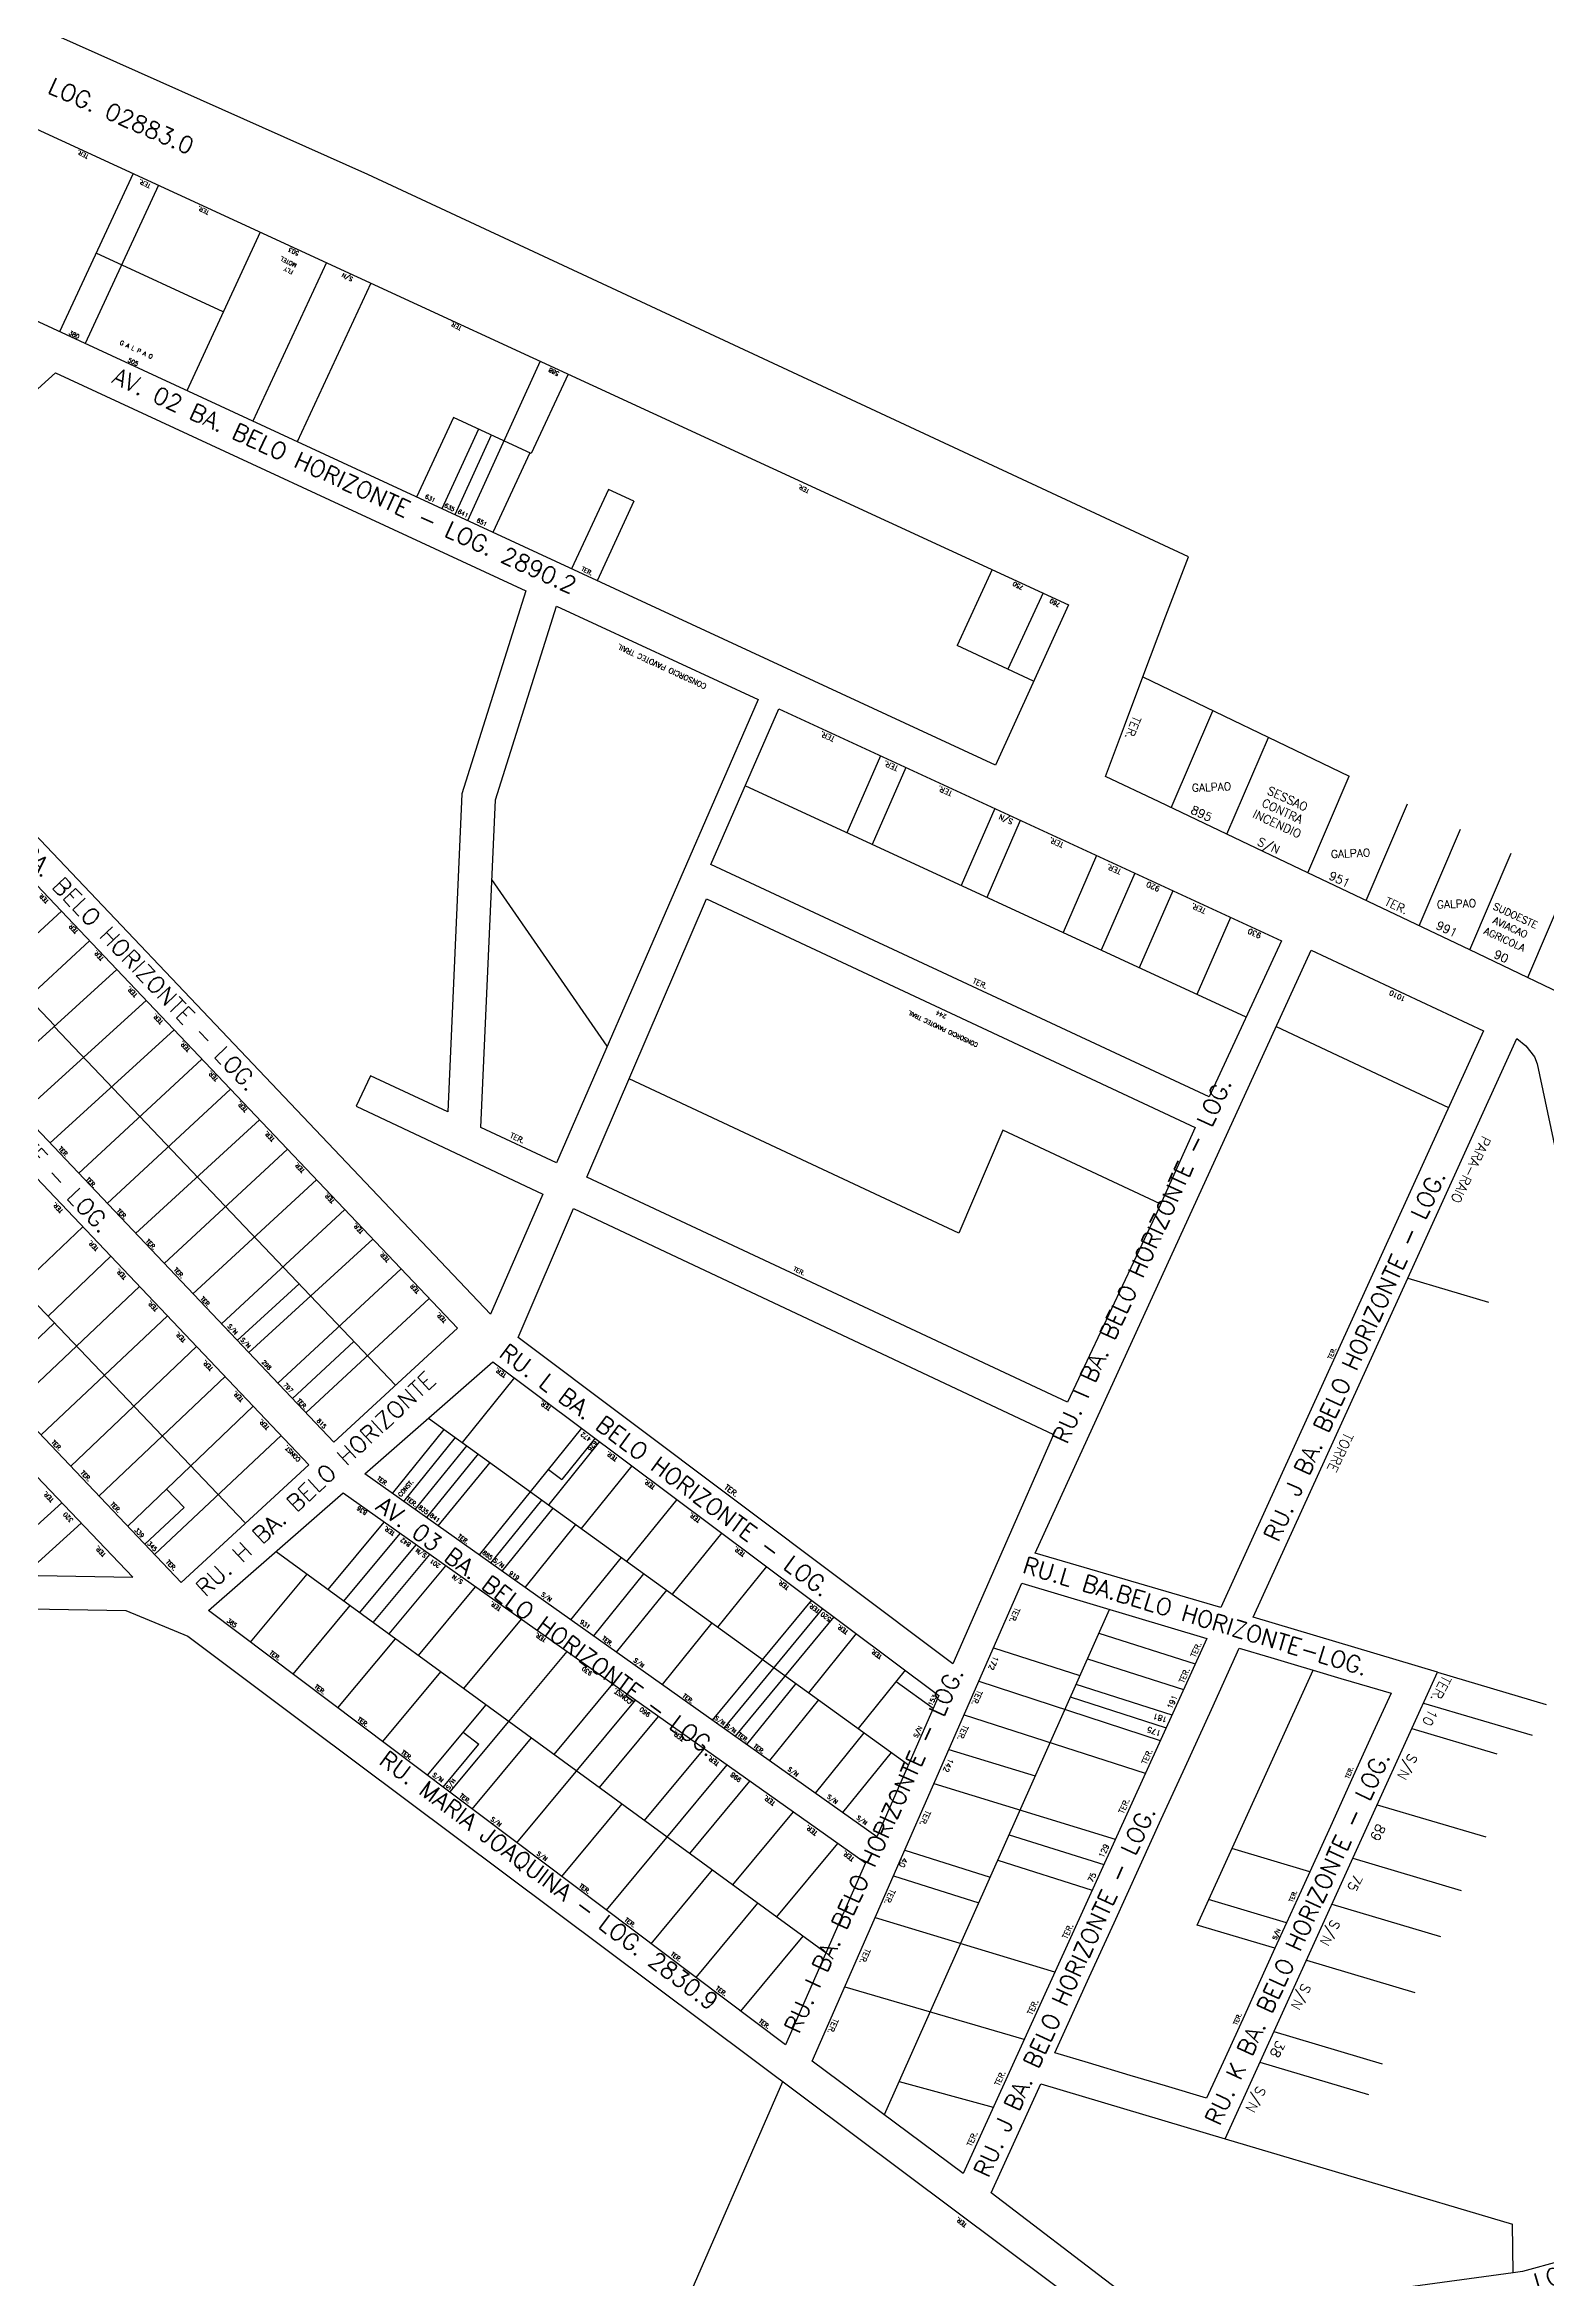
# Model space of a CAD drawing. Extents: x 714896 to 749292, y 8417558 to 8447149.
# Drawn here: x 742318 to 742855, y 8427693 to 8428491 of the extents above; entities that cross this region are included whole.
import ezdxf

# ---------------------------------------------------------------- set-up
doc = ezdxf.new("R2010")
doc.units = 0
doc.header["$MEASUREMENT"] = 0
for name, color, linetype in [('LOTE', 7, 'CONTINUOUS'), ('NUM-PORTA', 7, 'CONTINUOUS'), ('QUADRA', 6, 'CONTINUOUS'), ('TEXTO', 7, 'CONTINUOUS'), ('TEXTODERUA', 3, 'CONTINUOUS')]:
    doc.layers.add(name, color=color, linetype=linetype)
doc.styles.add('ROMANS', font='ROMANS.SHX', dxfattribs={"height": 1.5})

msp = doc.modelspace()

# ---------------------------------------------------------------- linework, layer by layer
at = {"layer": 'LOTE', "color": 7}
for p, q in [((742203.14, 8428266.07), (742322.12, 8428140.66)), ((742324.5, 8428181.58), (742280.31, 8428140.97)), ((742334.52, 8428171.03), (742290.48, 8428130.27)), ((742344.26, 8428160.78), (742299.84, 8428120.42)), ((742354.75, 8428149.73), (742310.31, 8428109.4)), ((742364.68, 8428139.28), (742320.37, 8428098.8)), ((742321.91, 8428140.47), (742443.75, 8428012.48)), ((742374.59, 8428128.84), (742330.58, 8428088.05)), ((742644.8, 8428066.67, -1.89), (742527.14, 8428121.76, -1.89)), ((742384.8, 8428118.1), (742340.78, 8428077.32)), ((742395.14, 8428107.21), (742350.97, 8428066.6)), ((742660.58, 8428103.41, -1.89), (742644.8, 8428066.67, -1.89)), ((742716.73, 8428077.12, -1.89), (742660.58, 8428103.41, -1.89)), ((742405.19, 8428096.63), (742361.19, 8428055.83)), ((742269.17, 8428090, 551.3), (742389.99, 8427963.39, 530.21)), ((742415.53, 8428085.74), (742371.38, 8428045.1)), ((742425.6, 8428075.15), (742381.58, 8428034.37)), ((742332.15, 8428068.98, 530.23), (742309.63, 8428047.6, 540.72)), ((742435.66, 8428064.56), (742391.35, 8428024.08)), ((742342.12, 8428058.49, 530.23), (742319.69, 8428037.06, 540.71)), ((742352.36, 8428047.7, 530.23), (742307.41, 8428005.05, 551.16)), ((742409.34, 8428048.63), (742387.22, 8428028.43)), ((742445.71, 8428053.97), (742401.7, 8428013.19)), ((742805.11, 8428050.64), (742833.87, 8428042.09)), ((742455.77, 8428043.39), (742411.75, 8428002.6)), ((742321.9, 8428034.61, -10.42), (742299.53, 8428013.34)), ((742362.34, 8428037.2, 530.23), (742317.23, 8427994.71, 551.16)), ((742372.7, 8428026.3, 530.23), (742327.87, 8427983.51, 551.16)), ((742428.92, 8428028.06), (742406.93, 8428007.68)), ((742382.96, 8428015.49, 530.23), (742337.95, 8427972.9, 551.16)), ((742486.26, 8428015.17), (742467.49, 8427991.98)), ((742496.11, 8428007.63), (742496.15, 8428007.68)), ((742392.93, 8428005, 530.23), (742348.18, 8427962.13, 551.16)), ((742455.47, 8428000.66), (742626.85, 8427876.93)), ((742402.89, 8427994.51, 530.23), (742357.75, 8427952.06, 551.16)), ((742461, 8427996.66), (742442.53, 8427973.84)), ((742465.08, 8427993.77), (742446.61, 8427970.95)), ((742469.16, 8427990.89), (742450.69, 8427968.06)), ((742510.18, 8427997.06), (742491.84, 8427974.4)), ((742516.61, 8427992.31), (742498.42, 8427969.82)), ((742515.02, 8427993.51), (742503.11, 8427978.8)), ((742473.24, 8427988), (742454.77, 8427965.17)), ((742477.39, 8427984.84), (742458.86, 8427962.28)), ((742528.14, 8427983.67), (742510.02, 8427961.27)), ((742361.99, 8427975.36, 533.58), (742368.25, 8427968.8, 544.69)), ((742324.65, 8427970.42), (742301.58, 8427949.59)), ((742368.25, 8427968.8, 544.69), (742354.3, 8427955.69, 551.16)), ((742491.84, 8427974.4), (742473.59, 8427951.84)), ((742495.87, 8427971.44), (742477.67, 8427948.95)), ((742499.95, 8427968.55), (742481.75, 8427946.07)), ((742544.16, 8427971.7), (742526.25, 8427949.56)), ((742331.55, 8427963.19), (742311, 8427944.63)), ((742419.68, 8427939.51), (742439.69, 8427963.6)), ((742425.33, 8427935.39), (742445.4, 8427959.55)), ((742508.05, 8427962.7), (742489.92, 8427940.29)), ((742560.18, 8427959.72), (742542.48, 8427937.84)), ((742401.08, 8427953.07), (742597.43, 8427809.89)), ((742430.98, 8427931.27), (742451.12, 8427955.51)), ((742435.82, 8427927.74), (742456.01, 8427952.04)), ((742524.26, 8427951), (742506.24, 8427928.73)), ((742392.02, 8427920.7), (742412.19, 8427944.97)), ((742441.53, 8427923.7), (742461.73, 8427947.99)), ((742532.3, 8427945.08), (742514.4, 8427922.95)), ((742576.19, 8427947.74), (742558.71, 8427926.13)), ((742451.96, 8427915.97), (742472.33, 8427940.48)), ((742540.46, 8427939.3), (742522.56, 8427917.17)), ((742592.21, 8427935.76), (742556.84, 8427892.9)), ((742407.21, 8427909.27), (742427.56, 8427933.77)), ((742468.11, 8427904.2), (742488.66, 8427928.92)), ((742556.67, 8427927.6), (742538.88, 8427905.61)), ((742596.21, 8427932.76), (742560.92, 8427890.01)), ((742600.21, 8427929.77), (742565, 8427887.12)), ((742618.32, 8427752.17, 523.91), (742698.58, 8427932.37, 536.82)), ((742423.19, 8427897.25), (742443.73, 8427921.97)), ((742608.22, 8427923.78), (742591.16, 8427902.69)), ((742694.83, 8427923.94, -17.07), (742729.19, 8427912.94)), ((742484.25, 8427892.42), (742504.98, 8427917.37)), ((742657.2, 8427918.66, 506.21), (742688.07, 8427908.77, 521.55)), ((742690.76, 8427914.82, -17.03), (742725.04, 8427903.84)), ((742439.17, 8427885.22), (742459.91, 8427910.18)), ((742500.4, 8427880.65), (742521.3, 8427905.81)), ((742586.65, 8427905.95), (742569.08, 8427884.23)), ((742625.73, 8427910.69), (742608.9, 8427889.89)), ((742622.48, 8427906.69), (742635.72, 8427897.13)), ((742651.98, 8427906.78, 506.3), (742716.75, 8427885.64)), ((742686.62, 8427905.72, -17.03), (742720.9, 8427894.74)), ((742455.15, 8427873.2), (742476.08, 8427898.38)), ((742487.11, 8427849.15), (742529.46, 8427900.03)), ((742594.76, 8427900.1), (742577.24, 8427878.45)), ((742684.54, 8427901.17, -17.03), (742718.82, 8427890.19)), ((742463.14, 8427867.19), (742484.25, 8427892.42)), ((742467.92, 8427888.57), (742473.53, 8427884.37)), ((742516.54, 8427868.88), (742537.62, 8427894.25)), ((742610.96, 8427888.4), (742593.56, 8427866.89)), ((742646.7, 8427894.75, 506.39), (742711.4, 8427874.02, 538.53)), ((742460.74, 8427868.99), (742473.53, 8427884.37)), ((742471.13, 8427861.17), (742492.25, 8427886.59)), ((742532.68, 8427857.11), (742553.95, 8427882.69)), ((742620.69, 8427881.38), (742603.35, 8427859.96)), ((742641.3, 8427882.44, 506.56), (742672.12, 8427873, 521.79)), ((742519.07, 8427825.1), (742562.11, 8427876.91)), ((742548.83, 8427845.33), (742570.27, 8427871.13)), ((742635.95, 8427870.26, 506.56), (742700.63, 8427850.45, 538.53)), ((742503.09, 8427837.12), (742524.6, 8427863)), ((742564.16, 8427834.15), (742585.77, 8427860.15)), ((742579.92, 8427822.66), (742601.7, 8427848.88)), ((742662.79, 8427852.02, 521.77), (742696.55, 8427841.32, 538.53)), ((742535.06, 8427813.07), (742556.95, 8427839.41)), ((742625.53, 8427846.52, 506.73), (742656.04, 8427836.86, 521.88)), ((742658.73, 8427842.89, 521.81), (742692.41, 8427832.22, 538.53)), ((742621.52, 8427837.38, 506.8), (742651.97, 8427827.73, 521.92)), ((742551.04, 8427801.05), (742573.12, 8427827.62)), ((742567.02, 8427789.02), (742589.29, 8427815.83)), ((742614.97, 8427822.47, 506.91), (742678.99, 8427803.09, 538.51)), ((742604.12, 8427797.76, 507.09), (742668.02, 8427779.09, 538.49)), ((742623.57, 8427763.97, 523.98), (742657.13, 8427754.81, 538.52)), ((742842.73, 8427695.63, 548.13), (742842.48, 8427713, 527.07))]:
    msp.add_line(p, q, dxfattribs=at)
for points in [[(742350.07, 8428444.91), (742323.83, 8428388.4)], [(742359.15, 8428440.72), (742332.91, 8428384.2)], [(742395.48, 8428423.98), (742369.21, 8428367.39)], [(742419.09, 8428413.1), (742392.8, 8428356.46)], [(742434.91, 8428405.81), (742408.6, 8428349.14)], [(742495.38, 8428377.93), (742469.4, 8428320.99)], [(742505.37, 8428373.33), (742492.19, 8428344.93)], [(742464.43, 8428357.78), (742451.25, 8428329.4)], [(742473.32, 8428353.67), (742460.33, 8428325.19)], [(742477.86, 8428351.57), (742464.86, 8428323.09)], [(742491.66, 8428345.18), (742478.47, 8428316.79)], [(742519.79, 8428332.16), (742506.61, 8428303.76)], [(742528.86, 8428327.96), (742515.68, 8428299.56)], [(742656.75, 8428303.56), (742644.19, 8428276.5)], [(742674.92, 8428295.19), (742662.31, 8428268.03)], [(742671.55, 8428263.71), (742644.19, 8428276.5)], [(742352.05, 8427237.27), (742582, 8427763.93)]]:
    msp.add_lwpolyline(points, dxfattribs=at)
at = {"layer": 'LOTE', "color": 7, "flags": 128}
for points in [[(742382.26, 8428395.51), (742336.89, 8428416.52)], [(742492.19, 8428344.93), (742464.43, 8428357.78)], [(742528.86, 8428327.96), (742519.79, 8428332.16)], [(742498.31, 8427982.4), (742503.11, 8427978.8)], [(742729.88, 8427819.73), (742771.34, 8427910.73)], [(742770.11, 8427838.77), (742742.32, 8427847.03)], [(742761.82, 8427820.57), (742734.02, 8427828.83)], [(742757.67, 8427811.47), (742729.88, 8427819.73)]]:
    msp.add_lwpolyline(points, dxfattribs=at)
at = {"layer": 'LOTE', "color": 7, "linetype": 'CONTINUOUS', "flags": 128}
for points in [[(742710.58, 8428265.32), (742784.22, 8428229.85)], [(742720.69, 8428218.56), (742735.47, 8428253.08)], [(742740.55, 8428209.1), (742755.33, 8428243.61)], [(742769.43, 8428195.33), (742784.22, 8428229.85)], [(742790.2, 8428185.43), (742804.98, 8428219.95)], [(742809.15, 8428176.4), (742823.94, 8428210.92)], [(742827.21, 8428167.79), (742842, 8428202.31)], [(742847.97, 8428157.9), (742862.76, 8428192.42)], [(742758.12, 8428140.45), (742819.7, 8428111.59)], [(742815.77, 8427910.04), (742854.49, 8427898.52)], [(742810.75, 8427899.01), (742849.46, 8427887.5)], [(742806.6, 8427889.91), (742836.92, 8427880.9)], [(742794.21, 8427862.72), (742832.92, 8427851.21)], [(742785.51, 8427843.61), (742824.22, 8427832.1)], [(742778.04, 8427827.23), (742816.75, 8427815.72)], [(742768.92, 8427807.21), (742807.63, 8427795.7)], [(742757.31, 8427781.73), (742796.02, 8427770.22)], [(742752.34, 8427770.81), (742791.05, 8427759.3)], [(742739.9, 8427743.51), (742842.48, 8427713)]]:
    msp.add_lwpolyline(points, dxfattribs=at)
at = {"layer": 'LOTE', "color": 7, "elevation": -0.49}
for points in [[(742616.85, 8428237.1), (742604.86, 8428209.59)], [(742625.92, 8428232.91), (742613.94, 8428205.4)], [(742657.7, 8428218.23), (742645.72, 8428190.73)], [(742666.78, 8428214.04), (742654.8, 8428186.54)], [(742694.02, 8428201.47), (742682.04, 8428173.96)], [(742707.64, 8428195.18), (742695.65, 8428167.67)], [(742721.25, 8428188.89), (742709.27, 8428161.39)], [(742741.84, 8428179.38), (742729.86, 8428151.88)]]:
    msp.add_lwpolyline(points, dxfattribs=at)
at = {"layer": 'LOTE', "color": 7, "elevation": -0.49, "flags": 128}
msp.add_lwpolyline([(742747.38, 8428143.78), (742568.55, 8428226.36)], dxfattribs=at)
at = {"layer": 'LOTE', "color": 7, "linetype": 'CONTINUOUS', "elevation": -3.89, "flags": 128}
msp.add_lwpolyline([(742519.35, 8428133.45), (742478.13, 8428192.89)], dxfattribs=at)
at = {"layer": 'QUADRA', "color": 6}
for points in [[(742871.45, 8428146.71), (742827.21, 8428167.79), (742769.43, 8428195.33), (742740.55, 8428209.1), (742716.31, 8428220.65), (742697.22, 8428229.75), (742703.98, 8428247.75), (742710.58, 8428265.32), (742718.78, 8428286.98), (742726.77, 8428308.08), (742433.85, 8428444.61), (742032.16, 8428623.82)], [(742701.21, 8427689.88), (742656.34, 8427724.13), (742674.09, 8427763.08), (742739.9, 8427743.51), (742815.77, 8427910.04), (742749.97, 8427929.61), (742805.11, 8428050.64), (742844.09, 8428136.18), (742847.26, 8428133.56), (742850.36, 8428129.62), (742851.32, 8428127.09), (742859.87, 8428086.79), (742862.96, 8428072.27), (743000.04, 8428008.05), (742971.82, 8427951.23), (743068.93, 8427902.4), (743115.77, 8427996.97), (743054.55, 8428026.22), (743127.85, 8428182.92), (743127.85, 8428182.92), (743490.17, 8428013.43), (743693.88, 8427917.9)], [(741721.84, 8427652.85), (741679.78, 8427732.63), (741696.87, 8427743.09), (741691.26, 8427753.73), (741674.17, 8427743.26), (741644.88, 8427798.82), (741690.52, 8427829.22), (741879.4, 8427938.69), (741895.61, 8427941.23), (742054.74, 8427937.09), (742347.42, 8427931.99), (742369.55, 8427922.83), (742411.94, 8427891.12), (742696.14, 8427678.56)], [(742992.89, 8427691.61), (742973.62, 8427700.85), (742968.92, 8427703.84), (742956.28, 8427709.18), (742947.27, 8427711.51), (742935.57, 8427712.54), (742928.72, 8427712.46), (742907.54, 8427711.93), (742894.38, 8427710.77), (742880.79, 8427706.69), (742873.88, 8427703.74), (742846.09, 8427696.07), (742842.73, 8427695.63), (742801.67, 8427690.02)]]:
    msp.add_lwpolyline(points, dxfattribs=at)
for points in [[(742260.16, 8428486.35), (742684, 8428291), (742657.87, 8428233.71), (742234, 8428430), (742260.16, 8428486.35)], [(742344.26, 8428160.78), (742225.27, 8428286.04), (742180.71, 8428245.83), (742299.84, 8428120.42), (742421.68, 8427992.15), (742465.82, 8428032.81), (742344.26, 8428160.78)], [(742832.14, 8428138.89), (742738.36, 8427933.06), (742672.03, 8427952.44), (742770.61, 8428167.73), (742832.14, 8428138.89)], [(742615.6, 8427851.29), (742432.74, 8427980.77), (742478.49, 8428020.81), (742637.74, 8427901.7), (742615.6, 8427851.29)], [(742646.35, 8427731.14), (742592.44, 8427771.14), (742667.35, 8427941.78), (742733.33, 8427922.04), (742646.35, 8427731.14)]]:
    msp.add_lwpolyline(points, close=True, dxfattribs=at)
at = {"layer": 'QUADRA', "color": 6, "linetype": 'CONTINUOUS'}
for points in [[(742322.4, 8428373.71), (742490.3, 8428295.92), (742467.46, 8428223.48), (742462.45, 8428109.95), (742434.79, 8428122.9), (742429.67, 8428112.03), (742496.34, 8428080.64), (742477.66, 8428037.76), (742234.18, 8428294.08), (742322.4, 8428373.71)], [(742367.27, 8427942.04), (742125.78, 8428196.25), (742171.8, 8428237.78), (742412.85, 8427984.02), (742367.27, 8427942.04)], [(742261.95, 8427945.49), (742349.91, 8427943.95), (742116.87, 8428188.21), (742070.85, 8428146.67), (742261.95, 8427945.49)], [(742583, 8427777), (742377, 8427932), (742425, 8427974), (742611.49, 8427841.94), (742583, 8427777)]]:
    msp.add_lwpolyline(points, close=True, dxfattribs=at)
at = {"layer": 'QUADRA', "color": 6}
for points, elevation in [([(742501.2, 8428091.8), (742474.23, 8428104.43), (742479.38, 8428221.37), (742501.18, 8428290.5), (742573.26, 8428257.22), (742501.2, 8428091.8)], -3.89), ([(742734.2, 8428115.33), (742556.34, 8428198.34), (742580.53, 8428253.86), (742760, 8428171), (742734.2, 8428115.33)], -0.49), ([(742683.69, 8428006.36), (742512.09, 8428086.71), (742554.77, 8428186.08), (742729.15, 8428104.43), (742715, 8428073), (742683.69, 8428006.36)], -1.89), ([(742507.27, 8428075.5), (742678.63, 8427994.82), (742642.69, 8427912.99), (742487.5, 8428029.47), (742507.27, 8428075.5)], -1.89)]:
    msp.add_lwpolyline(points, close=True, dxfattribs=dict(at, elevation=elevation))
at = {"layer": 'QUADRA', "linetype": 'CONTINUOUS'}
msp.add_lwpolyline([(742799.14, 8427902.47), (742792.8, 8427888.55), (742785.06, 8427871.58), (742778.08, 8427856.25), (742770.11, 8427838.77), (742765.73, 8427829.15), (742761.82, 8427820.57), (742757.67, 8427811.47), (742751.94, 8427798.89), (742746.76, 8427787.51), (742739.88, 8427772.41), (742733.31, 8427757.99), (742718.57, 8427762.37), (742705.99, 8427766.11), (742691.11, 8427770.54), (742679.11, 8427774.11), (742683.32, 8427783.35), (742691.42, 8427801.12), (742700.27, 8427820.53), (742709.6, 8427841.03), (742717.11, 8427857.5), (742725.58, 8427876.09), (742734.98, 8427896.73), (742744.94, 8427918.58), (742756.22, 8427915.23), (742764.54, 8427912.76), (742771.34, 8427910.73), (742781.21, 8427907.8), (742791.42, 8427904.76), (742799.14, 8427902.47)], close=True, dxfattribs=at)

# ---------------------------------------------------------------- texts
at = {"layer": 'NUM-PORTA', "color": 7, "style": 'ROMANS'}
for s, height, rotation, p in [('503', 1.5, 153.55518, (742409.45, 8428416.83, -1085.12)), ('380', 1.5, 333.78449, (742326.97, 8428387.58, -1085.12)), ('505', 1.5, 333.78449, (742348.03, 8428377.82, -1085.12)), ('588', 1.5, 153.55518, (742502.32, 8428373.93)), ('S/N', 1.897, 155.84786, (742664.42, 8428214.23)), ('920', 1.897, 155.84786, (742716.78, 8428190.25)), ('930', 1.897, 155.84786, (742752.98, 8428173.54)), ('1010', 1.769, 154.95786, (742804.49, 8428150.9)), ('S/N', 1.5, 312.79284, (742383.66, 8428033.42, -272.47)), ('S/N', 1.5, 312.79284, (742388.3, 8428028.54, -272.47)), ('298', 1.5, 312.79284, (742395.86, 8428020.59, -272.47)), ('797', 1.5, 312.79284, (742403.6, 8428012.43, -272.47)), ('153', 1.555, 63.71363, (742635.25, 8427897.85)), ('10', 3.5, 242.47261, (742812.91, 8427897.28)), ('S/N', 1.496, 323.02391, (742557.47, 8427893.36)), ('S/N', 1.496, 323.02391, (742561.4, 8427890.56)), ('S/N', 1.555, 63.71363, (742629.97, 8427886.45)), ('S/N', 3.5, 242.47261, (742805.64, 8427881.32)), ('998', 1.612, 143.14613, (742567.39, 8427871.88)), ('S/N', 1.496, 323.02391, (742583.63, 8427875.11)), ('S/N', 1.496, 323.02391, (742597.64, 8427865.28)), ('S/N', 1.496, 323.02391, (742608.16, 8427857.79)), ('89', 3.5, 242.47261, (742794.26, 8427856.22)), ('S/N', 1.515, 323.15886, (742493.98, 8427844.97)), ('75', 3.5, 242.47261, (742786.07, 8427838.25)), ('S/N', 1.48, 65.91711, (742758.13, 8427814.37, -272.47)), ('S/N', 3.5, 242.47261, (742778.02, 8427822.05)), ('S/N', 3.5, 242.47261, (742767.63, 8427799.24)), ('38', 3.5, 242.47261, (742758.48, 8427778.93)), ('S/N', 3.5, 242.47261, (742751.51, 8427762.63))]:
    msp.add_text(s, height=height, rotation=rotation, dxfattribs=at).set_placement(p)
at = {"layer": 'NUM-PORTA', "style": 'ROMANS'}
for s, height, rotation, p in [('S/N', 1.5, 153.98826, (742428.73, 8428407.69)), ('631', 1.5, 332.27118, (742454.08, 8428329.2, -1085.12)), ('635', 1.5, 332.27118, (742460.97, 8428326.01, -1085.12)), ('641', 1.5, 332.27118, (742465.78, 8428323.79, -1085.12)), ('651', 1.5, 332.27118, (742472.5, 8428320.67, -1085.12)), ('750', 1.5, 152.27118, (742668.03, 8428297.52)), ('760', 1.5, 152.27118, (742681.2, 8428291.42)), ('895', 3, 334.96589, (742727.35, 8428216.74)), ('S/N', 3, 334.96589, (742751.1, 8428205.42)), ('951', 3, 334.96589, (742776.62, 8428193.26)), ('991', 3, 334.96589, (742814.89, 8428175.52)), ('90', 3, 334.96589, (742835.51, 8428165.19)), ('244', 1.5, 154.50635, (742640.62, 8428144.54)), ('815', 1.5, 313.42383, (742415.48, 8427999.63)), ('472', 1.559, 143.70449, (742513.81, 8427993.42)), ('626', 1.559, 233.70449, (742514.6, 8427992.92)), ('320', 1.544, 133.67274, (742328.8, 8427964.38)), ('836', 1.504, 145.76498, (742433.77, 8427967.23)), ('835', 1.495, 323.20341, (742451.76, 8427968.53)), ('339', 1.514, 313.47359, (742350.39, 8427960.66)), ('841', 1.495, 323.20341, (742455.81, 8427965.66)), ('345', 1.514, 313.47359, (742355, 8427955.81)), ('842', 1.504, 145.76481, (742449.34, 8427955.9)), ('S/N', 1.504, 145.76481, (742455.02, 8427952)), ('885', 1.495, 323.20341, (742474.61, 8427952.35)), ('201', 1.504, 145.76481, (742459.93, 8427948.3)), ('S/N', 1.504, 145.76481, (742467.96, 8427942.61)), ('S/N', 1.495, 323.20341, (742478.52, 8427949.59)), ('919', 1.495, 323.21419, (742484.13, 8427945.09)), ('S/N', 1.495, 323.20341, (742495.57, 8427937.5)), ('385', 1.504, 323.22075, (742383.35, 8427928.15)), ('931', 1.5, 323.21419, (742509.43, 8427927.66)), ('520', 1.559, 143.57832, (742599.47, 8427929.2)), ('930', 1.504, 145.76481, (742514.12, 8427909.92)), ('S/N', 1.495, 323.18564, (742528.57, 8427913.96)), ('172', 1.95, 246.33013, (742657.33, 8427915.93, -502.42)), ('960', 1.614, 143.14682, (742534.91, 8427895.19)), ('181', 1.96, 162.30852, (742719.41, 8427893.85)), ('191', 1.96, 65.8625, (742720.9, 8427896.67)), ('175', 1.96, 162.30852, (742717.22, 8427889.04)), ('S/N', 1.523, 323.13655, (742456.77, 8427873.07)), ('S/N', 1.523, 53.13655, (742462.84, 8427867.96)), ('142', 1.979, 245.58137, (742641.25, 8427879.5, 2.21)), ('S/N', 1.523, 323.13655, (742477.54, 8427857.27)), ('129', 1.965, 65.54871, (742696.47, 8427843.53)), ('40', 1.979, 245.55772, (742624.78, 8427843.99, 2.18)), ('75', 1.965, 65.54871, (742692.58, 8427834.82))]:
    msp.add_text(s, height=height, rotation=rotation, dxfattribs=at).set_placement(p)
at = {"layer": 'TEXTO', "style": 'ROMANS'}
for s, height, rotation, p in [('TER.', 1.5, 152.59086, (742334.32, 8428451.46)), ('TER.', 1.558, 153.72889, (742356.49, 8428441.04)), ('TER.', 1.5, 153.63856, (742377.38, 8428431.51, -1627.68)), ('MOTEL', 1.5, 153.56481, (742408.64, 8428412.6, -1085.12)), ('FLY', 1.5, 154.77546, (742407.42, 8428410.2, -1085.12)), ('TER.', 1.5, 152.27118, (742467.47, 8428390.19)), ('TER.', 1.5, 152.27118, (742591.61, 8428332.06)), ('TER.', 1.5, 332.27118, (742509.89, 8428303.36, -1085.12)), ('CONSORCIO PAVOTEC TRAIL', 1.8972, 155.23583, (742554.96, 8428262.54, -3.4)), ('TER.', 3, 248.237, (742707.17, 8428251.54)), ('TER.', 1.897, 155.84786, (742600.75, 8428243.8)), ('TER.', 1.897, 155.84786, (742623.41, 8428233.3)), ('TER.', 1.897, 155.84786, (742642.72, 8428224.35)), ('GALPAO', 2.8, 2.26671, (742728.08, 8428224.25)), ('SESSAO', 3, 335.31105, (742754.6, 8428223.6)), ('INCENDIO', 3, 335.31105, (742749.49, 8428215.24)), ('CONTRA', 3, 335.31105, (742752.67, 8428219.19)), ('TER.', 1.897, 155.84786, (742682.49, 8428205.93)), ('TER.', 1.897, 155.84786, (742703, 8428196.42)), ('GALPAO', 2.8, 2.26671, (742777.73, 8428200.59)), ('TER.', 1.464, 132.97361, (742320.03, 8428185.28)), ('TER.', 1.897, 155.84786, (742733.23, 8428182.4)), ('TER.', 3, 334.96589, (742796.61, 8428183.99)), ('GALPAO', 2.8, 2.26671, (742815.53, 8428182.58)), ('SUDOESTE ', 2.5, 335.31105, (742835.25, 8428182.47)), ('TER.', 1.464, 132.96596, (742330.54, 8428174.47)), ('AGRICOLA', 2.5, 335.31105, (742832.02, 8428173.7)), ('AVIACAO', 2.5, 335.31105, (742835.2, 8428177.45)), ('TER.', 1.465, 132.88774, (742339.69, 8428164.84)), ('TER.', 1.5, 133.42578, (742351.71, 8428151.85)), ('TER.', 1.897, 335.84786, (742649.57, 8428156.02)), ('TER.', 1.5, 133.47581, (742360.9, 8428142.18)), ('CONSORCIO PAVOTEC TRAIL', 1.5, 154.50635, (742651.85, 8428134.38)), ('TER.', 1.5, 133.50398, (742370.59, 8428132.33)), ('TER.', 1.5, 133.50969, (742380.59, 8428121.82)), ('TER.', 1.5, 133.51318, (742391.09, 8428110.8)), ('TER.', 1.5, 133.50592, (742400.76, 8428100.3)), ('TER.', 1.897, 335.23583, (742484.39, 8428100.92, -7.29)), ('TER.', 1.5, 313.48748, (742323.28, 8428096.75)), ('PARA-RAIO', 3.5, 243.6582, (742831.8, 8428101.77)), ('TER.', 1.5, 313.51727, (742333.11, 8428085.76)), ('TER.', 1.5, 133.50686, (742411.43, 8428089.12)), ('TER.', 1.5, 133.51546, (742422.1, 8428078.27)), ('TER.', 1.516, 133.47819, (742325.2, 8428074.81)), ('TER.', 1.5, 313.50822, (742344.11, 8428074.57)), ('TER.', 1.516, 133.47583, (742337.88, 8428061.22)), ('TER.', 1.5, 313.50872, (742354.44, 8428063.73)), ('TER.', 1.5, 133.5141, (742432.43, 8428067.42)), ('TER.', 1.5, 313.50008, (742364.45, 8428053.54)), ('TER.', 1.5, 133.4963, (742441.78, 8428057.25)), ('TER.', 1.5, 334.50635, (742585.61, 8428053.44)), ('TER.', 1.516, 133.48879, (742347.86, 8428051.08)), ('TER.', 1.5, 133.47754, (742452.44, 8428046.07)), ('TER.', 1.515, 133.50078, (742359.08, 8428039.7)), ('TER.', 1.5, 313.50733, (742373.96, 8428043.2)), ('TER.', 1.516, 133.47928, (742369.04, 8428028.62)), ('TER.', 1.5, 133.2819, (742462.11, 8428035.57)), ('TER.', 1.522, 65.5733, (742777.85, 8428021.53)), ('TER.', 1.516, 133.47321, (742378.71, 8428018.49)), ('TER.', 1.557, 143.82501, (742483.47, 8428016.29)), ('TER.', 1.516, 133.47551, (742389.62, 8428007.41)), ('TER.', 1.5, 313.4965, (742408.39, 8428006.75)), ('TER.', 1.559, 143.7312, (742499.49, 8428004.48)), ('TER.', 1.517, 133.42425, (742398.83, 8427997.43)), ('TER.', 1.514, 313.49694, (742320.77, 8427991.97)), ('CONST.', 1.52, 133.28218, (742409.96, 8427985.96)), ('TORRE', 3.5, 244.7451, (742782.58, 8427995.89)), ('TER.', 1.559, 143.70449, (742523.17, 8427986.42)), ('TER.', 1.514, 313.49017, (742331.2, 8427981.07)), ('TER.', 1.497, 323.38431, (742436.99, 8427978.86)), ('CONST.', 1.497, 49.25768, (742445.64, 8427972.49)), ('TER.', 1.559, 143.68324, (742536.62, 8427976.43)), ('TER.', 1.897, 323.25844, (742560.94, 8427975.64, -7.29)), ('TER.', 1.544, 133.67274, (742321.89, 8427971.62)), ('TER.', 1.514, 313.48363, (742341.79, 8427969.84)), ('TER.', 1.497, 323.38431, (742447.47, 8427971.44)), ('TER.', 1.559, 143.67299, (742552.77, 8427964.53)), ('TER.', 1.504, 145.76481, (742443.72, 8427959.91)), ('TER.', 1.495, 323.23016, (742465.8, 8427958.18)), ('TER.', 1.544, 133.67274, (742340.46, 8427952.16)), ('TER.', 1.559, 143.66652, (742568.76, 8427952.4)), ('TER.', 1.517, 313.34932, (742361.66, 8427949.19)), ('TER.', 1.559, 143.63638, (742584.43, 8427940.56)), ('TER.', 1.504, 145.75825, (742481.64, 8427933.02)), ('TER.', 1.559, 143.57832, (742595.4, 8427932.24)), ('TER.', 1.559, 143.57832, (742605.51, 8427924.69)), ('TER.', 1.95, 246.33013, (742664.97, 8427933.28, -504.27)), ('TER.', 1.504, 145.75519, (742497.66, 8427921.88)), ('TER.', 1.495, 323.19499, (742517.29, 8427921.78)), ('TER.', 1.96, 65.8625, (742729.29, 8427915.09)), ('TER.', 1.501, 323.20765, (742398.61, 8427916.62)), ('TER.', 1.559, 143.48696, (742617.59, 8427915.86)), ('TER.', 1.501, 323.20522, (742414.67, 8427904.56)), ('CONST.', 1.614, 143.14682, (742528.35, 8427899.83)), ('TER.', 1.977, 245.63589, (742651.56, 8427903.78, -502.31)), ('TER.', 1.96, 65.8625, (742725.12, 8427905.93)), ('TER.', 3.5, 242.47261, (742817.66, 8427909.23)), ('TER.', 1.495, 323.17465, (742546.06, 8427901.25)), ('TER.', 1.501, 323.20327, (742429.99, 8427892.9)), ('TER.', 1.612, 143.15839, (742547.12, 8427886.52)), ('TER.', 1.495, 323.15745, (742565.72, 8427887.39)), ('TER.', 1.979, 245.58137, (742646.5, 8427891.31, 2.21)), ('TER.', 1.501, 323.20065, (742445.64, 8427881.11)), ('TER.', 1.612, 143.08889, (742559.51, 8427877.71)), ('TER.', 1.495, 323.12794, (742571.4, 8427883.3)), ('TER.', 1.964, 65.64467, (742711.78, 8427876.95)), ('TER.', 1.52, 66.68751, (742784.08, 8427871.88)), ('TER.', 1.501, 323.20065, (742466.42, 8427865.61)), ('TER.', 1.612, 143.08889, (742579.5, 8427863.56)), ('TER.', 1.964, 65.59762, (742703.61, 8427859.34)), ('TER.', 1.611, 143.01015, (742594.53, 8427852.9)), ('TER.', 1.979, 245.57372, (742633.11, 8427860.86)), ('TER.', 1.608, 142.08286, (742607.66, 8427843.69)), ('TER.', 1.515, 323.12689, (742509.15, 8427833.42)), ('TER.', 1.979, 245.55772, (742620.44, 8427832.72, 2.44)), ('TER.', 1.52, 66.68751, (742763.98, 8427827.78)), ('TER.', 1.514, 323.12616, (742525.32, 8427821.33)), ('TER.', 1.965, 65.52211, (742683.49, 8427814.61)), ('TER.', 1.514, 323.0889, (742541.8, 8427809.08)), ('TER.', 1.975, 245.61703, (742611.59, 8427811.56, 2.71)), ('TER.', 1.513, 323.05715, (742557.88, 8427796.84)), ('TER.', 1.964, 65.54039, (742671, 8427787.51)), ('TER.', 1.516, 322.80301, (742573.27, 8427785.18)), ('TER.', 1.959, 245.92834, (742600.16, 8427786.58)), ('TER.', 1.52, 66.68751, (742744.16, 8427783.93)), ('TER.', 1.959, 65.59809, (742659.31, 8427762.16)), ('TER.', 1.934, 65.91457, (742649.38, 8427740.56))]:
    msp.add_text(s, height=height, rotation=rotation, dxfattribs=at).set_placement(p)
at = {"layer": 'TEXTO', "color": 7, "style": 'ROMANS'}
for s, rotation, p in [('G A L P A O', 334.87697, (742345.17, 8428384.04, -1085.12)), ('TER.', 139.81297, (742647.84, 8427712.93))]:
    msp.add_text(s, height=1.5, rotation=rotation, dxfattribs=at).set_placement(p)
at = {"layer": 'TEXTODERUA', "style": 'ROMANS'}
for s, rotation, p in [('RU. ETENONDAS PEREIRA DONATO - LOG. 02883.0', 336.1821, (742181.36, 8428534.77)), ('AV. 02 BA. BELO HORIZONTE - LOG. 2890.2', 335.26889, (742342.1, 8428370.37)), ('RU. L BA. BELO HORIZONTE - LOG. ', 313.75066, (742291.04, 8428221.29)), ('AV. 03 BA. BELO HORIZONTE - LOG. ', 313.507, (742236.02, 8428174.07)), ('RU. I BA. BELO HORIZONTE - LOG. ', 65.49181, (742683.42, 8427991.03)), ('RU. J BA. BELO HORIZONTE - LOG. ', 65.49181, (742758.92, 8427956.09)), ('RU. L BA. BELO HORIZONTE - LOG. ', 323.31928, (742480.26, 8428022.9)), ('RU. H BA. BELO HORIZONTE ', 42.90413, (742375.91, 8427936.62)), ('AV. 03 BA. BELO HORIZONTE - LOG. ', 323.31928, (742436.26, 8427968.35)), ('RU.L BA.BELO HORIZONTE-LOG. ', 343.20908, (742667.18, 8427945.67)), ('RU. I BA. BELO HORIZONTE - LOG. ', 65.49181, (742587.72, 8427780.63)), ('RU. MARIA JOAQUINA - LOG. 2830.9', 323.24466, (742437.4, 8427877.6)), ('RU. K BA. BELO HORIZONTE - LOG. ', 65.20845, (742737.92, 8427747.79)), ('RU. J BA. BELO HORIZONTE - LOG. ', 65.49181, (742655.39, 8427729.22)), ('LOG. 2615.2', 16.06476, (742851.11, 8427689.39))]:
    msp.add_text(s, height=6, rotation=rotation, dxfattribs=at).set_placement(p)

doc.saveas('drawing.dxf')
